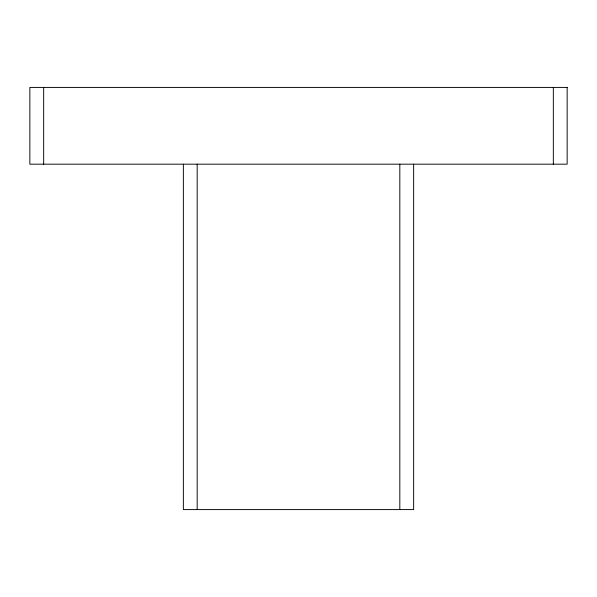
<?xml version="1.0" encoding="UTF-8"?>
<svg xmlns="http://www.w3.org/2000/svg" width="597" height="597" viewBox="0 0 597 597"><rect width="100%" height="100%" fill="white"/><g stroke="black" fill="none" stroke-linecap="round" stroke-linejoin="round"><path stroke-width="0.9" d="M553.337 87.416L553.337 164.175M413.639 164.175L413.639 509.584L183.361 509.584L183.361 164.175M399.818 164.175L399.818 509.584M197.182 164.175L197.182 509.584M43.663 87.416L43.663 164.175M567.15 87.416L29.85 87.416L29.85 164.175L567.15 164.175L567.15 87.416"/></g></svg>
